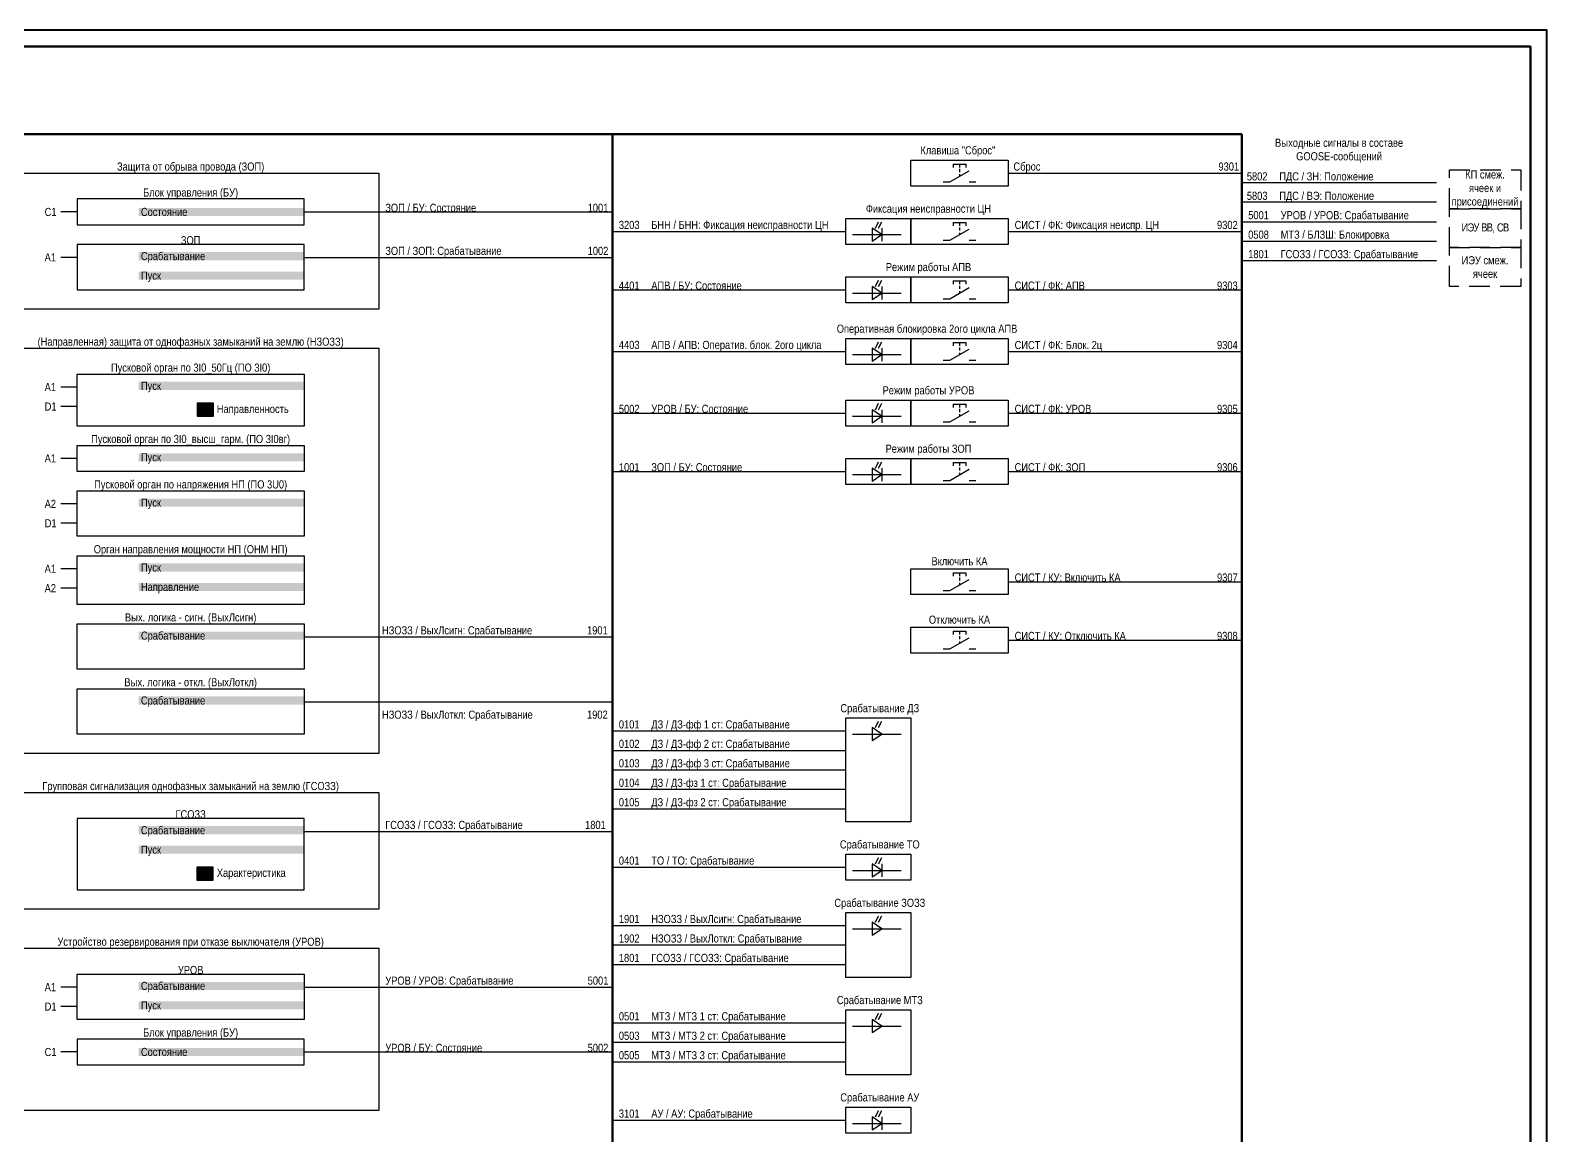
# Model space of a CAD drawing. Header units: millimetres. Extents: x 2179 to 12176, y -20554 to -12004.
# Drawn here: x 4404.6 to 4872, y -12484.8 to -12144 of the extents above; entities that cross this region are included whole.
import ezdxf
from ezdxf.enums import TextEntityAlignment as Align

# ---------------------------------------------------------------- set-up
doc = ezdxf.new("R2010")
doc.units = ezdxf.units.MM
doc.linetypes.add('HIDDEN2', pattern=[4.7625, 3.175, -1.5875])
doc.linetypes.add('штриховая2', pattern=[9.525, 6.35, -3.175])
for name, color, linetype, lineweight in [('GOOSE', 224, 'Continuous', 30), ('MMS', 190, 'Continuous', 30), ('Внутренняя шина', 4, 'Continuous', 70), ('Линии связи', 75, 'Continuous', 30), ('Основная', 7, 'Continuous', 30), ('Основная сплошная', 7, 'Continuous', 30), ('Сигналы внутр.', 13, 'Continuous', 30)]:
    doc.layers.add(name, color=color, linetype=linetype, lineweight=lineweight)
doc.layers.add('Рамка внешняя', color=8, linetype='Continuous', lineweight=40, plot=False)
doc.styles.add('2.5_Gost_RD', font='ARIALN.TTF', dxfattribs={"height": 2.5})
doc.styles.add('Narrow', font='ARIALN.TTF')
doc.styles.add('Табл дан', font='ARIALN.TTF')

# ---------------------------------------------------------------- blocks, each defined once
blk = doc.blocks.new('*U15')
blk.add_lwpolyline([(0, 0), (1189, 0), (1189, 841), (0, 841)], close=True)
at = {"lineweight": 50}
blk.add_lwpolyline([(20, 836), (1184, 836), (1184, 5), (20, 5)], close=True, dxfattribs=at)
at = {"style": '2.5_Gost_RD', "flags": 8}
blk.add_attdef('ФОРМАТ', text='', height=2.5, dxfattribs=at).set_placement((1134, 4), align=Align.TOP_LEFT)
blk = doc.blocks.new('SW.2')
at = {"true_color": 0xadddf7}
h = blk.add_hatch(color=141, dxfattribs=at)
h.dxf.hatch_style = 1
h.paths.add_polyline_path([(5, 2), (0, 2), (0, -2), (5, -2)])
blk.add_lwpolyline([(5, 2), (0, 2), (0, -2), (5, -2)], close=True)
for points in [[(1, 0), (2, 0)], [(2, 0), (3, 1)], [(3, 0), (4, 0)]]:
    blk.add_lwpolyline(points)
blk = doc.blocks.new('SW.3')
at = {"true_color": 0xadddf7}
h = blk.add_hatch(color=141, dxfattribs=at)
h.dxf.hatch_style = 1
h.paths.add_polyline_path([(5, 2), (0, 2), (0, -2), (5, -2)])
blk.add_lwpolyline([(5, 2), (0, 2), (0, -2), (5, -2)], close=True)
for points in [[(2, 1), (1, 1)], [(1, 0), (2, 0)], [(3, 0), (2, 1)], [(4, 0), (3, 0)], [(2, -1), (1, -1)]]:
    blk.add_lwpolyline(points)

msp = doc.modelspace()

# ---------------------------------------------------------------- linework, layer by layer
at = {"layer": 'Внутренняя шина'}
for points in [[(4064, -12176), (4778, -12176)], [(4584, -12824), (4584, -12176)], [(4778, -12616), (4778, -12176)]]:
    msp.add_lwpolyline(points, dxfattribs=at)
at = {"layer": 'Линии связи'}
for points in [[(4706, -12188), (4778, -12188)], [(4838, -12191), (4778, -12191)], [(4838, -12197), (4778, -12197)], [(4489, -12200), (4584, -12200)], [(4778, -12203), (4838, -12203)], [(4584, -12206), (4656, -12206)], [(4706, -12206), (4778, -12206)], [(4778, -12209), (4838, -12209)], [(4489, -12214), (4584, -12214)], [(4778, -12215), (4838, -12215)], [(4584, -12224), (4656, -12224)], [(4706, -12224), (4778, -12224)], [(4584, -12243), (4656, -12243)], [(4706, -12243), (4778, -12243)], [(4584, -12262), (4656, -12262)], [(4706, -12262), (4778, -12262)], [(4584, -12280), (4656, -12280)], [(4706, -12280), (4778, -12280)], [(4706, -12314), (4778, -12314)], [(4489, -12331), (4584, -12331)], [(4706, -12332), (4778, -12332)], [(4489, -12351), (4584, -12351)], [(4584, -12360), (4656, -12360)], [(4584, -12366), (4656, -12366)], [(4584, -12372), (4656, -12372)], [(4584, -12378), (4656, -12378)], [(4584, -12384), (4656, -12384)], [(4489, -12391), (4584, -12391)], [(4584, -12402), (4656, -12402)], [(4584, -12420), (4656, -12420)], [(4584, -12426), (4656, -12426)], [(4584, -12432), (4656, -12432)], [(4489, -12439), (4584, -12439)], [(4584, -12450), (4656, -12450)], [(4584, -12456), (4656, -12456)], [(4489, -12459), (4584, -12459)], [(4584, -12462), (4656, -12462)], [(4584, -12480), (4656, -12480)]]:
    msp.add_lwpolyline(points, dxfattribs=at)
at = {"layer": 'Основная'}
for points in [[(4676, -12184), (4706, -12184), (4706, -12192), (4676, -12192)], [(4396, -12188), (4512, -12188), (4512, -12230), (4396, -12230)], [(4489, -12196), (4419, -12196), (4419, -12204), (4489, -12204)], [(4656, -12202), (4676, -12202), (4676, -12210), (4656, -12210)], [(4676, -12202), (4706, -12202), (4706, -12210), (4676, -12210)], [(4489, -12210), (4419, -12210), (4419, -12224), (4489, -12224)], [(4656, -12220), (4676, -12220), (4676, -12228), (4656, -12228)], [(4676, -12220), (4706, -12220), (4706, -12228), (4676, -12228)], [(4656, -12239), (4676, -12239), (4676, -12247), (4656, -12247)], [(4676, -12239), (4706, -12239), (4706, -12247), (4676, -12247)], [(4396, -12242), (4512, -12242), (4512, -12367), (4396, -12367)], [(4419, -12250), (4489, -12250), (4489, -12266), (4419, -12266)], [(4656, -12258), (4676, -12258), (4676, -12266), (4656, -12266)], [(4676, -12258), (4706, -12258), (4706, -12266), (4676, -12266)], [(4419, -12272), (4489, -12272), (4489, -12280), (4419, -12280)], [(4656, -12276), (4676, -12276), (4676, -12284), (4656, -12284)], [(4676, -12276), (4706, -12276), (4706, -12284), (4676, -12284)], [(4419, -12286), (4489, -12286), (4489, -12300), (4419, -12300)], [(4419, -12306), (4489, -12306), (4489, -12321), (4419, -12321)], [(4676, -12310), (4706, -12310), (4706, -12318), (4676, -12318)], [(4419, -12327), (4489, -12327), (4489, -12341), (4419, -12341)], [(4676, -12328), (4706, -12328), (4706, -12336), (4676, -12336)], [(4419, -12347), (4489, -12347), (4489, -12361), (4419, -12361)], [(4656, -12356), (4676, -12356), (4676, -12388), (4656, -12388)], [(4396, -12379), (4512, -12379), (4512, -12415), (4396, -12415)], [(4489, -12387), (4419, -12387), (4419, -12409), (4489, -12409)], [(4656, -12398), (4676, -12398), (4676, -12406), (4656, -12406)], [(4656, -12416), (4676, -12416), (4676, -12436), (4656, -12436)], [(4396, -12427), (4512, -12427), (4512, -12477), (4396, -12477)], [(4419, -12435), (4489, -12435), (4489, -12449), (4419, -12449)], [(4656, -12446), (4676, -12446), (4676, -12466), (4656, -12466)], [(4489, -12455), (4419, -12455), (4419, -12463), (4489, -12463)], [(4656, -12476), (4676, -12476), (4676, -12484), (4656, -12484)]]:
    msp.add_lwpolyline(points, close=True, dxfattribs=at)
for points in [[(4419, -12200), (4414, -12200)], [(4419, -12214), (4414, -12214)], [(4419, -12254), (4414, -12254)], [(4419, -12260), (4414, -12260)], [(4419, -12276), (4414, -12276)], [(4419, -12290), (4414, -12290)], [(4419, -12296), (4414, -12296)], [(4419, -12310), (4414, -12310)], [(4419, -12316), (4414, -12316)], [(4419, -12439), (4414, -12439)], [(4419, -12445), (4414, -12445)], [(4419, -12459), (4414, -12459)]]:
    msp.add_lwpolyline(points, dxfattribs=at)
at = {"layer": 'Основная сплошная', "color": 0}
for p, q in [((4689, -12185.25), (4691, -12185.25)), ((4691, -12185.25), (4693, -12185.25)), ((4688, -12190.75), (4694, -12187.32)), ((4686, -12190.75), (4688, -12190.75)), ((4694, -12190.75), (4696, -12190.75)), ((4689, -12203.25), (4691, -12203.25)), ((4691, -12203.25), (4693, -12203.25)), ((4686, -12208.75), (4688, -12208.75)), ((4688, -12208.75), (4694, -12205.32)), ((4694, -12208.75), (4696, -12208.75)), ((4689, -12221.25), (4691, -12221.25)), ((4691, -12221.25), (4693, -12221.25)), ((4686, -12226.75), (4688, -12226.75)), ((4688, -12226.75), (4694, -12223.32)), ((4694, -12226.75), (4696, -12226.75)), ((4689, -12240.25), (4691, -12240.25)), ((4691, -12240.25), (4693, -12240.25)), ((4686, -12245.75), (4688, -12245.75)), ((4688, -12245.75), (4694, -12242.32)), ((4694, -12245.75), (4696, -12245.75)), ((4689, -12259.25), (4691, -12259.25)), ((4691, -12259.25), (4693, -12259.25)), ((4686, -12264.75), (4688, -12264.75)), ((4688, -12264.75), (4694, -12261.32)), ((4694, -12264.75), (4696, -12264.75)), ((4689, -12277.25), (4691, -12277.25)), ((4691, -12277.25), (4693, -12277.25)), ((4686, -12282.75), (4688, -12282.75)), ((4688, -12282.75), (4694, -12279.32)), ((4694, -12282.75), (4696, -12282.75)), ((4689, -12311.25), (4691, -12311.25)), ((4691, -12311.25), (4693, -12311.25)), ((4688, -12316.75), (4694, -12313.32)), ((4686, -12316.75), (4688, -12316.75)), ((4694, -12316.75), (4696, -12316.75)), ((4689, -12329.25), (4691, -12329.25)), ((4691, -12329.25), (4693, -12329.25)), ((4686, -12334.75), (4688, -12334.75)), ((4688, -12334.75), (4694, -12331.32)), ((4694, -12334.75), (4696, -12334.75))]:
    msp.add_line(p, q, dxfattribs=at)
at = {"layer": 'Основная сплошная', "ltscale": 0.35}
for p, q in [((4689, -12185.25), (4689, -12186.25)), ((4691, -12185.25), (4691, -12186.25)), ((4693, -12185.25), (4693, -12186.25)), ((4691, -12186.75), (4691, -12187.75)), ((4689, -12203.25), (4689, -12204.25)), ((4691, -12203.25), (4691, -12204.25)), ((4693, -12203.25), (4693, -12204.25)), ((4691, -12204.75), (4691, -12205.75)), ((4689, -12221.25), (4689, -12222.25)), ((4691, -12221.25), (4691, -12222.25)), ((4691, -12222.75), (4691, -12223.75)), ((4693, -12221.25), (4693, -12222.25)), ((4689, -12240.25), (4689, -12241.25)), ((4691, -12240.25), (4691, -12241.25)), ((4693, -12240.25), (4693, -12241.25)), ((4691, -12241.75), (4691, -12242.75)), ((4689, -12259.25), (4689, -12260.25)), ((4691, -12259.25), (4691, -12260.25)), ((4693, -12259.25), (4693, -12260.25)), ((4691, -12260.75), (4691, -12261.75)), ((4689, -12277.25), (4689, -12278.25)), ((4691, -12277.25), (4691, -12278.25)), ((4691, -12278.75), (4691, -12279.75)), ((4693, -12277.25), (4693, -12278.25)), ((4689, -12311.25), (4689, -12312.25)), ((4691, -12311.25), (4691, -12312.25)), ((4693, -12311.25), (4693, -12312.25)), ((4691, -12312.75), (4691, -12313.75)), ((4689, -12329.25), (4689, -12330.25)), ((4691, -12329.25), (4691, -12330.25)), ((4693, -12329.25), (4693, -12330.25)), ((4691, -12330.75), (4691, -12331.75))]:
    msp.add_line(p, q, dxfattribs=at)
at = {"layer": 'Основная сплошная', "color": 0, "linetype": 'HIDDEN2', "ltscale": 0.5}
for p, q in [((4691, -12188.39), (4691, -12189.04)), ((4691, -12206.39), (4691, -12207.04)), ((4691, -12224.39), (4691, -12225.04)), ((4691, -12243.39), (4691, -12244.04)), ((4691, -12262.39), (4691, -12263.04)), ((4691, -12280.39), (4691, -12281.04)), ((4691, -12314.39), (4691, -12315.04)), ((4691, -12332.39), (4691, -12333.04))]:
    msp.add_line(p, q, dxfattribs=at)
at = {"layer": 'Основная сплошная', "linetype": 'штриховая2'}
for points in [[(4864, -12199), (4842, -12199), (4842, -12187), (4864, -12187)], [(4864, -12211), (4842, -12211), (4842, -12199), (4864, -12199)], [(4864, -12223), (4842, -12223), (4842, -12211), (4864, -12211)]]:
    msp.add_lwpolyline(points, close=True, dxfattribs=at)
at = {"layer": 'Основная сплошная'}
for points in [[(4665.06, -12205), (4666.06, -12203)], [(4666.06, -12205), (4667.06, -12203)], [(4658.06, -12207), (4673.06, -12207)], [(4664.06, -12205), (4664.06, -12209), (4667.06, -12207), (4664.06, -12205)], [(4667.06, -12205), (4667.06, -12209)], [(4665.06, -12223), (4666.06, -12221)], [(4666.06, -12223), (4667.06, -12221)], [(4658.06, -12225), (4673.06, -12225)], [(4664.06, -12223), (4664.06, -12227), (4667.06, -12225), (4664.06, -12223)], [(4667.06, -12223), (4667.06, -12227)], [(4665.06, -12242), (4666.06, -12240)], [(4666.06, -12242), (4667.06, -12240)], [(4658.06, -12244), (4673.06, -12244)], [(4664.06, -12242), (4664.06, -12246), (4667.06, -12244), (4664.06, -12242)], [(4667.06, -12242), (4667.06, -12246)], [(4665.06, -12261), (4666.06, -12259)], [(4666.06, -12261), (4667.06, -12259)], [(4658.06, -12263), (4673.06, -12263)], [(4664.06, -12261), (4664.06, -12265), (4667.06, -12263), (4664.06, -12261)], [(4667.06, -12261), (4667.06, -12265)], [(4665.06, -12279), (4666.06, -12277)], [(4666.06, -12279), (4667.06, -12277)], [(4658.06, -12281), (4673.06, -12281)], [(4664.06, -12279), (4664.06, -12283), (4667.06, -12281), (4664.06, -12279)], [(4667.06, -12279), (4667.06, -12283)], [(4665.06, -12359), (4666.06, -12357)], [(4666.06, -12359), (4667.06, -12357)], [(4658.06, -12361), (4673.06, -12361)], [(4664.06, -12359), (4664.06, -12363), (4667.06, -12361), (4664.06, -12359)], [(4665.06, -12401), (4666.06, -12399)], [(4666.06, -12401), (4667.06, -12399)], [(4658.06, -12403), (4673.06, -12403)], [(4664.06, -12401), (4664.06, -12405), (4667.06, -12403), (4664.06, -12401)], [(4667.06, -12401), (4667.06, -12405)], [(4664.06, -12419), (4664.06, -12423), (4667.06, -12421), (4664.06, -12419)], [(4665.06, -12419), (4666.06, -12417)], [(4666.06, -12419), (4667.06, -12417)], [(4658.06, -12421), (4673.06, -12421)], [(4665.06, -12449), (4666.06, -12447)], [(4666.06, -12449), (4667.06, -12447)], [(4658.06, -12451), (4673.06, -12451)], [(4664.06, -12449), (4664.06, -12453), (4667.06, -12451), (4664.06, -12449)], [(4664.06, -12479), (4664.06, -12483), (4667.06, -12481), (4664.06, -12479)], [(4665.06, -12479), (4666.06, -12477)], [(4666.06, -12479), (4667.06, -12477)], [(4667.06, -12479), (4667.06, -12483)], [(4658.06, -12481), (4673.06, -12481)]]:
    msp.add_lwpolyline(points, dxfattribs=at)
for points in [[(4665.56, -12204, 0.5, 0, 0), (4666.06, -12203, 0, 0, 0)], [(4666.56, -12204, 0.5, 0, 0), (4667.06, -12203, 0, 0, 0)], [(4665.56, -12222, 0.5, 0, 0), (4666.06, -12221, 0, 0, 0)], [(4666.56, -12222, 0.5, 0, 0), (4667.06, -12221, 0, 0, 0)], [(4665.56, -12241, 0.5, 0, 0), (4666.06, -12240, 0, 0, 0)], [(4666.56, -12241, 0.5, 0, 0), (4667.06, -12240, 0, 0, 0)], [(4665.56, -12260, 0.5, 0, 0), (4666.06, -12259, 0, 0, 0)], [(4666.56, -12260, 0.5, 0, 0), (4667.06, -12259, 0, 0, 0)], [(4665.56, -12278, 0.5, 0, 0), (4666.06, -12277, 0, 0, 0)], [(4666.56, -12278, 0.5, 0, 0), (4667.06, -12277, 0, 0, 0)], [(4665.56, -12358, 0.5, 0, 0), (4666.06, -12357, 0, 0, 0)], [(4666.56, -12358, 0.5, 0, 0), (4667.06, -12357, 0, 0, 0)], [(4665.56, -12400, 0.5, 0, 0), (4666.06, -12399, 0, 0, 0)], [(4666.56, -12400, 0.5, 0, 0), (4667.06, -12399, 0, 0, 0)], [(4665.56, -12418, 0.5, 0, 0), (4666.06, -12417, 0, 0, 0)], [(4666.56, -12418, 0.5, 0, 0), (4667.06, -12417, 0, 0, 0)], [(4665.56, -12448, 0.5, 0, 0), (4666.06, -12447, 0, 0, 0)], [(4666.56, -12448, 0.5, 0, 0), (4667.06, -12447, 0, 0, 0)], [(4665.56, -12478, 0.5, 0, 0), (4666.06, -12477, 0, 0, 0)], [(4666.56, -12478, 0.5, 0, 0), (4667.06, -12477, 0, 0, 0)]]:
    msp.add_lwpolyline(points, format="xyseb", dxfattribs=at)

# ---------------------------------------------------------------- block references
at = {"layer": 'Основная'}
for name, p in [('SW.2', (4456, -12261)), ('SW.3', (4455.96, -12403.98))]:
    msp.add_blockref(name, p, dxfattribs=at)
at = {"layer": 'Рамка внешняя'}
msp.add_blockref('*U15', (3683, -12985), dxfattribs=at)

# ---------------------------------------------------------------- texts
at = {"layer": 'GOOSE', "char_height": 2.5, "attachment_point": 7, "style": 'Табл дан'}
for s, insert, width in [('5802^IПДС / ЗН: Положение', (4779.57, -12191), 58.43), ('5803^IПДС / ВЭ: Положение', (4779.57, -12197), 58.43), ('5001^IУРОВ / УРОВ: Срабатывание', (4780, -12203), 58), ('0508^IМТЗ / БЛЗШ: Блокировка', (4780, -12209), 58), ('1801^IГСОЗЗ / ГСОЗЗ: Срабатывание', (4780, -12215), 58)]:
    msp.add_mtext(s, dxfattribs=dict(at, insert=insert, width=width))
at = {"layer": 'MMS', "char_height": 2.5, "attachment_point": 7, "style": 'Narrow'}
for s, insert, width in [('Сброс^I^I^I^I^I   ^I    9301^I', (4707.64, -12188), 70.3562), ('\\pt50,60,70;СИСТ / ФК: Фиксация неиспр. ЦН^I^I   9302^I', (4708, -12206.01), 70), ('СИСТ / ФК: АПВ^I^I^I^I   9303^I', (4708, -12224), 70), ('\\pt30,40,50,60,70;СИСТ / ФК: Блок. 2ц^I^I^I^I   9304^I', (4708, -12243), 70), ('СИСТ / ФК: УРОВ^I^I^I^I   9305', (4708, -12262), 70), ('СИСТ / ФК: ЗОП^I^I^I^I   9306', (4708, -12280), 70), ('СИСТ / КУ: Включить КА^I^I^I   9307', (4708, -12314), 70), ('СИСТ / КУ: Отключить КА^I^I^I   9308', (4708, -12332), 70)]:
    msp.add_mtext(s, dxfattribs=dict(at, insert=insert, width=width))
at = {"layer": 'Основная', "style": 'Табл дан'}
for s, p in [('C1', (4409, -12200)), ('A1', (4409, -12214)), ('A1', (4409, -12254)), ('D1', (4409, -12260)), ('Направленность', (4462.07, -12260.75)), ('A1', (4409, -12276)), ('A2', (4409, -12290)), ('D1', (4409, -12296)), ('A1', (4409, -12310)), ('A2', (4409, -12316)), ('Характеристика', (4462.07, -12403.75)), ('A1', (4409, -12439)), ('D1', (4409, -12445)), ('C1', (4409, -12459))]:
    msp.add_text(s, height=2.5, dxfattribs=at).set_placement(p, align=Align.MIDDLE_LEFT)
at = {"layer": 'Основная', "char_height": 2.5, "attachment_point": 8, "style": 'Narrow'}
for s, insert, width in [('Клавиша "Сброс"', (4690.5, -12183), 29), ('\\pt55;Выходные сигналы в составе GOOSE-сообщений', (4808, -12184.81), 60), ('Защита от обрыва провода (ЗОП)', (4454, -12188), 116), ('\\A1;Блок управления (БУ)', (4454, -12196), 70), ('Фиксация неисправности ЦН', (4681.44, -12201), 45), ('\\A1;ЗОП', (4454, -12210), 70), ('Режим работы АПВ', (4681.44, -12219), 45), ('Оперативная блокировка 2ого цикла АПВ', (4681, -12238), 56), ('(Направленная) защита от однофазных замыканий на землю (НЗОЗЗ)', (4454, -12242), 116), ('Пусковой орган {\\A1;по 3I0_50Гц (ПО 3I0)}', (4454, -12250), 70), ('Режим работы УРОВ', (4681.44, -12257), 45), ('Пусковой орган {\\A1;по 3I0_высш_гарм. (ПО 3I0вг)}', (4454, -12272), 70), ('Режим работы ЗОП', (4681.44, -12275), 45), ('Пусковой орган по напряжения НП (ПО 3U0)', (4454, -12286), 70), ('Орган направления мощности НП (ОНМ НП)', (4454, -12306), 70), ('Включить КА', (4691, -12309), 45), ('\\A1;Вых. логика - сигн. (ВыхЛсигн)', (4454, -12327), 70), ('Отключить КА', (4691, -12327), 45), ('\\A1;Вых. логика - откл. (ВыхЛоткл)', (4454, -12347), 70), ('Срабатывание ДЗ', (4666.44, -12355), 45), ('Групповая сигнализация однофазных замыканий на землю (ГСОЗЗ)', (4454, -12379), 116), ('\\A1;ГСОЗЗ', (4454, -12387), 70), ('Срабатывание ТО', (4666.44, -12397), 45), ('Срабатывание ЗОЗЗ', (4666.44, -12415), 45), ('Устройство резервирования при отказе выключателя (УРОВ)', (4454, -12427), 116), ('УРОВ', (4454, -12435), 70), ('Срабатывание МТЗ', (4666.44, -12445), 45), ('\\A1;Блок управления (БУ)', (4454, -12455), 70), ('Срабатывание АУ', (4666.44, -12475), 45)]:
    msp.add_mtext(s, dxfattribs=dict(at, insert=insert, width=width))
at = {"layer": 'Основная', "char_height": 2.5, "width": 51, "attachment_point": 4, "style": 'Narrow', "bg_fill": 1, "box_fill_scale": 1, "bg_fill_color": 9, "bg_fill_transparency": 0}
for s, insert in [('\\pl0.67568;Состояние', (4438, -12200)), ('\\pl0.67568;Срабатывание', (4438, -12214)), ('\\pl0.67568;Пуск', (4438, -12220)), ('\\pl0.67568;Пуск', (4438, -12254)), ('\\pl0.67568;Пуск', (4438, -12276)), ('\\pl0.67568;Пуск', (4438, -12290)), ('\\pl0.67568;Пуск', (4438, -12310)), ('\\pl0.67568;Направление', (4438, -12316)), ('\\pl0.67568;Срабатывание', (4438, -12331)), ('\\pl0.67568;Срабатывание', (4438, -12351)), ('\\pl0.67568;Срабатывание', (4438, -12391)), ('\\pl0.67568;Пуск', (4438, -12397)), ('\\pl0.67568;Срабатывание', (4438, -12439)), ('\\pl0.67568;Пуск', (4438, -12445)), ('\\pl0.67568;Состояние', (4438, -12459))]:
    msp.add_mtext(s, dxfattribs=dict(at, insert=insert))
at = {"layer": 'Основная сплошная', "char_height": 2.5, "width": 22, "attachment_point": 5, "style": 'Narrow'}
for s, insert in [('\\pt55;КП смеж. ^Jячеек и присоединений', (4853, -12193)), ('\\pt55;{\\T0.9;ИЭУ ВВ, СВ}', (4853, -12205)), ('\\pt55;ИЭУ смеж. ^Jячеек', (4853, -12217))]:
    msp.add_mtext(s, dxfattribs=dict(at, insert=insert))
at = {"layer": 'Сигналы внутр.', "char_height": 2.5, "attachment_point": 7}
for s, insert, width, style in [('ЗОП / БУ: Состояние^I^I^I   ^I   1001^I', (4514, -12200), 70, 'Табл дан'), ('3203^IБНН / БНН: Фиксация неисправности ЦН', (4586, -12206), 70, 'Narrow'), ('ЗОП / ЗОП: Срабатывание^I^I^I   1002^I', (4514, -12214), 70, 'Табл дан'), ('4401^IАПВ / БУ: Состояние', (4586, -12224), 48, 'Narrow'), ('4403^IАПВ / АПВ: Оператив. блок. 2ого цикла', (4586, -12243), 70, 'Narrow'), ('5002^IУРОВ / БУ: Состояние', (4586, -12262), 70, 'Narrow'), ('1001^IЗОП / БУ: Состояние', (4586, -12280), 48, 'Narrow'), ('\\A1;\\pt50,60,70;НЗОЗЗ / ВыхЛсигн: Срабатывание^I   ^I    1901^I', (4513, -12331), 71, 'Табл дан'), ('\\A1;\\pt50,60,70;НЗОЗЗ / ВыхЛоткл: Срабатывание^I   ^I    1902^I', (4513, -12357), 71, 'Табл дан'), ('0101^IДЗ / {\\A1;ДЗ-фф 1 ст}: Срабатывание ', (4586, -12360), 70, 'Narrow'), ('0102^IДЗ / {\\A1;ДЗ-фф 2 ст}: Срабатывание ', (4586, -12366), 70, 'Narrow'), ('0103^IДЗ / {\\A1;ДЗ-фф 3 ст}: Срабатывание ', (4586, -12372), 70, 'Narrow'), ('0104^IДЗ / {\\A1;ДЗ-фз 1 ст}: Срабатывание ', (4586, -12378), 60, 'Табл дан'), ('0105^IДЗ / {\\A1;ДЗ-фз 2 ст}: Срабатывание ', (4586, -12384), 60, 'Табл дан'), ('ГСОЗЗ / ГСОЗЗ: Срабатывание^I^I  1801^I', (4514, -12391), 70, 'Табл дан'), ('0401^IТО / ТО: Срабатывание', (4586, -12402), 48, 'Narrow'), ('\\A1;1901^IНЗОЗЗ / ВыхЛсигн: Срабатывание', (4586, -12420), 70, 'Narrow'), ('\\A1;\\pt10;1902^IНЗОЗЗ / ВыхЛоткл: Срабатывание', (4586, -12426), 71, 'Табл дан'), ('1801^IГСОЗЗ / ГСОЗЗ: Срабатывание', (4586, -12432), 70, 'Табл дан'), ('УРОВ / УРОВ: Срабатывание^I^I^I   5001^I', (4514, -12439), 70, 'Табл дан'), ('0501^IМТЗ / {\\A1;МТЗ 1 ст: Срабатывание}', (4586, -12450), 71, 'Narrow'), ('УРОВ / БУ: Состояние^I^I^I   ^I   5002^I', (4514, -12459), 70, 'Табл дан'), ('0503^IМТЗ / {\\A1;МТЗ 2 ст: Срабатывание}', (4586, -12456), 71, 'Narrow'), ('0505^IМТЗ / {\\A1;МТЗ 3 ст: Срабатывание}', (4586, -12462), 71, 'Narrow'), ('3101^IАУ / АУ: Срабатывание', (4586, -12480), 48, 'Narrow')]:
    msp.add_mtext(s, dxfattribs=dict(at, insert=insert, width=width, style=style))

doc.saveas('drawing.dxf')
